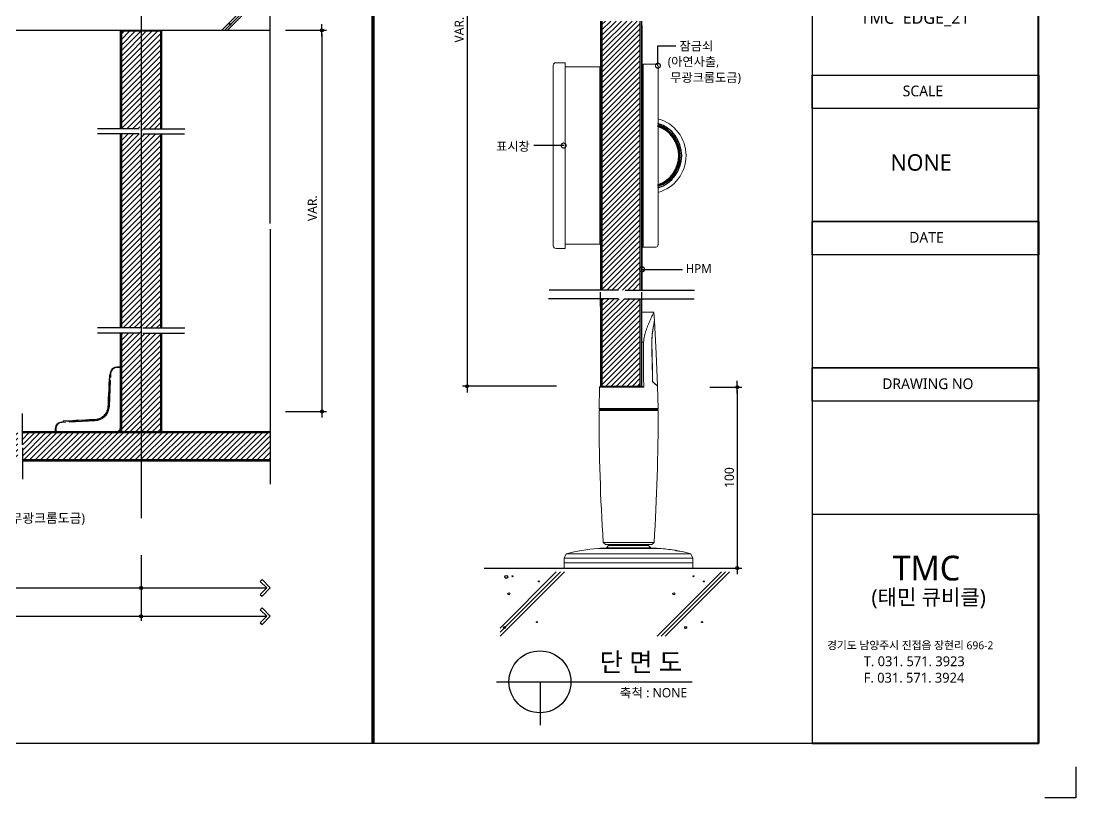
# Model space of a CAD drawing. Extents: x -256 to 8104, y -176 to 5714.
# Drawn here: x 4694 to 8104, y -176 to 2333 of the extents above; entities that cross this region are included whole.
import ezdxf
from ezdxf.enums import TextEntityAlignment as Align

# ---------------------------------------------------------------- set-up
doc = ezdxf.new("R2010")
doc.units = 0
doc.header["$LTSCALE"] = 30
doc.linetypes.add('CEN', pattern=[62, 60, -1, 0, -1])
doc.layers.get('0').update_dxf_attribs({"linetype": 'CONTINUOUS'})
doc.layers.get('DEFPOINTS').update_dxf_attribs({"linetype": 'CONTINUOUS'})
for name, color, linetype in [('C', 2, 'CONTINUOUS'), ('curior-0Line', 252, 'CONTINUOUS'), ('DIM', 7, 'CONTINUOUS'), ('FIN', 5, 'CONTINUOUS'), ('HAT', 8, 'CONTINUOUS'), ('TIT', 3, 'CONTINUOUS'), ('경첩', 4, 'CONTINUOUS'), ('문자', 3, 'CONTINUOUS'), ('잠금쇠(회전형)', 4, 'CONTINUOUS'), ('중심선', 1, 'CEN'), ('치수', 1, 'CONTINUOUS'), ('판넬', 2, 'CONTINUOUS'), ('해치', 8, 'CONTINUOUS')]:
    doc.layers.add(name, color=color, linetype=linetype)
doc.styles.add('돋움', font='malgun.ttf')
doc.dimstyles.new('10', dxfattribs={"dimscale": 10, "dimtxt": 3, "dimasz": 1, "dimexe": 1.5, "dimexo": 2, "dimgap": 1, "dimtad": 1, "dimdec": 0, "dimlunit": 6, "dimtxsty": '돋움', "dimblk": 'DIMDOT', "dimcen": -1, "dimdle": 1.5, "dimclrt": 3, "dimazin": 3, "dimtfac": 1, "dimtdec": 0, "dimtix": 1, "dimtmove": 2, "dimatfit": 3, "dimldrblk": 'DIMDOT', "dimarcsym": 0})
pattern_1 = [(45, (-2791.258, -1599.455), (-8.55643, 8.55643), [])]
pattern_2 = [(45, (-3598.797, -1711.034), (-8.980256, 8.980256), [])]

# ---------------------------------------------------------------- blocks, each defined once
blk = doc.blocks.new('DIMDOT')
at = {"linetype": 'Continuous'}
blk.add_line((-2, 0), (2, 0), dxfattribs=at)
for radius in [0.5, 0.25]:
    blk.add_circle((0, 0), radius, dxfattribs=at)
blk = doc.blocks.new('*D574')
at = {"layer": 'DEFPOINTS', "color": 0}
for p in [(11171, 1893.6), (10862.2, -409.7), (11171, -409.7)]:
    blk.add_point(p, dxfattribs=at)
at = {"layer": 'DIM', "color": 0, "lineweight": -2, "ltscale": 10}
for p, q in [((11151, 1893.6), (10847.2, 1893.6)), ((10862.2, 1883.6), (10862.2, -399.7)), ((11151, -409.7), (10847.2, -409.7))]:
    blk.add_line(p, q, dxfattribs=at)
at = {"layer": 'DIM', "color": 0, "lineweight": -2, "xscale": 10, "yscale": 10, "zscale": 10}
for p, rotation in [((10862.2, 1893.6), 90), ((10862.2, -409.7), 270)]:
    blk.add_blockref('DIMDOT', p, dxfattribs=dict(at, rotation=rotation))
at = {"layer": 'DIM', "color": 3, "insert": (10837, 742), "char_height": 30, "attachment_point": 5, "rotation": 90, "style": '돋움'}
blk.add_mtext('VAR.', dxfattribs=at)
blk = doc.blocks.new('A$C13EB2441')
for p, q in [((0.84, 7.37), (0.84, 14.11)), ((0.84, 6.74), (0.84, 0))]:
    blk.add_line(p, q)
blk = doc.blocks.new('_DOTSMALL')
at = {"color": 0, "linetype": 'ByBlock', "const_width": 0.5}
blk.add_lwpolyline([(-0.0625, 0, 1), (0.0625, 0, 1)], format="xyb", close=True, dxfattribs=at)
blk = doc.blocks.new('A$C63EC304E')
at = {"layer": '치수', "color": 1, "xscale": 2.5, "yscale": 2.5, "zscale": 2.5, "rotation": 234.3098741996962}
blk.add_blockref('_DOTSMALL', (0.31, 0.31), dxfattribs=at)
blk = doc.blocks.new('A$C2BC9653E')
at = {"layer": '치수', "xscale": 0.3333333333333333, "yscale": 0.3333333333333333, "zscale": 0.3333333333333333}
blk.add_blockref('A$C63EC304E', (0, 0), dxfattribs=at)
blk = doc.blocks.new('A$C7FC71301')
at = {"layer": '치수', "rotation": 180}
blk.add_blockref('A$C2BC9653E', (0.208, 0.208), dxfattribs=at)
blk = doc.blocks.new('A$C4A20372B')
at = {"layer": '치수'}
blk.add_blockref('A$C7FC71301', (0, 0), dxfattribs=at)
blk = doc.blocks.new('A$C566469F5')
at = {"layer": '치수'}
blk.add_blockref('A$C4A20372B', (0, 0), dxfattribs=at)
blk = doc.blocks.new('A$C7E317CD4')
at = {"layer": '해치', "xscale": 2, "yscale": 2, "zscale": 2}
blk.add_blockref('A$C566469F5', (0, 0), dxfattribs=at)
blk = doc.blocks.new('A$C601D7F27')
at = {"layer": '치수'}
blk.add_blockref('A$C7E317CD4', (0, 0), dxfattribs=at)
blk = doc.blocks.new('A$C38802C08')
at = {"layer": '치수'}
blk.add_blockref('A$C601D7F27', (0, 0), dxfattribs=at)
blk = doc.blocks.new('*D575')
at = {"layer": 'DEFPOINTS', "color": 0}
for p in [(11626.7, -412.6), (11635.8, -996.9), (11735.6, -996.9)]:
    blk.add_point(p, dxfattribs=at)
at = {"layer": 'DIM', "color": 0, "lineweight": -2, "ltscale": 10}
for p, q in [((11646.7, -412.6), (11750.6, -412.6)), ((11735.6, -422.6), (11735.6, -986.9)), ((11655.8, -996.9), (11750.6, -996.9))]:
    blk.add_line(p, q, dxfattribs=at)
at = {"layer": 'DIM', "color": 0, "lineweight": -2, "xscale": 10, "yscale": 10, "zscale": 10}
for p, rotation in [((11735.6, -412.6), 90), ((11735.6, -996.9), 270)]:
    blk.add_blockref('DIMDOT', p, dxfattribs=dict(at, rotation=rotation))
at = {"layer": 'DIM', "color": 3, "insert": (11710, -704.8), "char_height": 30, "attachment_point": 5, "rotation": 90, "style": '돋움'}
blk.add_mtext('100', dxfattribs=at)
blk = doc.blocks.new('*D580')
at = {"layer": 'DEFPOINTS', "color": 0}
for p in [(5054.6, -935.5), (9808.5, -935.5), (9808.5, -1152.7)]:
    blk.add_point(p, dxfattribs=at)
at = {"layer": 'DIM', "color": 0, "lineweight": -2, "ltscale": 10}
for p, q in [((5054.6, -955.5), (5054.6, -1167.7)), ((9808.5, -955.5), (9808.5, -1167.7)), ((5064.6, -1152.7), (9798.5, -1152.7))]:
    blk.add_line(p, q, dxfattribs=at)
at = {"layer": 'DIM', "color": 0, "lineweight": -2, "xscale": 10, "yscale": 10, "zscale": 10, "rotation": 180}
blk.add_blockref('DIMDOT', (5054.6, -1152.7), dxfattribs=at)
at = {"layer": 'DIM', "color": 0, "lineweight": -2, "xscale": 10, "yscale": 10, "zscale": 10}
blk.add_blockref('DIMDOT', (9808.5, -1152.7), dxfattribs=at)
at = {"layer": 'DIM', "color": 3, "insert": (7431.6, -1123), "char_height": 30, "attachment_point": 5, "style": '돋움'}
blk.add_mtext('설계치수', dxfattribs=at)
blk = doc.blocks.new('*D581')
at = {"layer": 'DEFPOINTS', "color": 0}
for p in [(8657.7, -935.5), (9808.5, -935.5), (9808.5, -1061.2)]:
    blk.add_point(p, dxfattribs=at)
at = {"layer": 'DIM', "color": 0, "lineweight": -2, "ltscale": 10}
for p, q in [((8657.7, -955.5), (8657.7, -1076.2)), ((9808.5, -955.5), (9808.5, -1076.2)), ((8667.7, -1061.2), (9798.5, -1061.2))]:
    blk.add_line(p, q, dxfattribs=at)
at = {"layer": 'DIM', "color": 0, "lineweight": -2, "xscale": 10, "yscale": 10, "zscale": 10, "rotation": 180}
blk.add_blockref('DIMDOT', (8657.7, -1061.2), dxfattribs=at)
at = {"layer": 'DIM', "color": 0, "lineweight": -2, "xscale": 10, "yscale": 10, "zscale": 10}
blk.add_blockref('DIMDOT', (9808.5, -1061.2), dxfattribs=at)
at = {"layer": 'DIM', "color": 3, "insert": (9233.1, -1031.6), "char_height": 30, "attachment_point": 5, "style": '돋움'}
blk.add_mtext('설계치수', dxfattribs=at)
blk = doc.blocks.new('*D583')
at = {"layer": 'DEFPOINTS', "color": 0}
for p in [(10255.3, 740.1), (10255.3, -491.2), (10393.2, -491.2)]:
    blk.add_point(p, dxfattribs=at)
at = {"layer": 'DIM', "color": 0, "lineweight": -2, "ltscale": 10}
for p, q in [((10275.3, 740.1), (10408.2, 740.1)), ((10393.2, 730.1), (10393.2, -481.2)), ((10275.3, -491.2), (10408.2, -491.2))]:
    blk.add_line(p, q, dxfattribs=at)
at = {"layer": 'DIM', "color": 0, "lineweight": -2, "xscale": 10, "yscale": 10, "zscale": 10}
for p, rotation in [((10393.2, 740.1), 90), ((10393.2, -491.2), 270)]:
    blk.add_blockref('DIMDOT', p, dxfattribs=dict(at, rotation=rotation))
at = {"layer": 'DIM', "color": 3, "insert": (10362.4, 165.4), "char_height": 30, "attachment_point": 5, "rotation": 90, "style": '돋움'}
blk.add_mtext('VAR.', dxfattribs=at)
blk = doc.blocks.new('A$C06B31977')
for p, q in [((1.26, 11.06), (1.26, 21.17)), ((1.26, 10.11), (1.26, 0))]:
    blk.add_line(p, q)
blk = doc.blocks.new('EDGE_21', base_point=(4726.3, -1563.7))
at = {"layer": 'HAT'}
h = blk.add_hatch(dxfattribs=at)
h.set_pattern_fill('ANSI31', color=256, scale=3.811219, style=0)
h.set_pattern_definition(pattern_1)
h.paths.add_polyline_path([(11360.4, 334.8), (11298.4, 334.8), (11298.4, -99.2), (11360.4, -99.2), (11360.4, 5.1, -0.567825), (11360.4, 8.5)])
h.paths.add_polyline_path([(11422.3, 334.8), (11360.4, 334.8), (11360.4, 8.5, -0.582142), (11363.4, 6.8), (11422.3, 6.8)])
edge = h.paths.add_edge_path()
edge.add_line((11422.3, 6.8), (11363.4, 6.8))
edge.add_arc((11361.4, 6.8), 1.99, -54.3099, 0, ccw=False)
edge.add_arc((11361.4, 6.8), 1.99, 239.178, 305.6901, ccw=False)
edge.add_line((11360.4, 5.1), (11360.4, -99.2))
edge.add_line((11360.4, -99.2), (11414.4, -99.2))
edge.add_spline(control_points=[(11414.4, -99.2), (11417.5, -90.9), (11420.3, -83.4), (11422.3, -79.8)], knot_values=[0.152076, 0.152076, 0.152076, 0.152076, 0.673721, 0.673721, 0.673721, 0.673721], degree=3, periodic=0)
edge.add_line((11422.3, -79.8), (11422.3, 6.8))
h.paths.add_polyline_path([(11360.4, 769.8), (11298.4, 769.8), (11298.4, 334.8), (11360.4, 334.8)])
edge = h.paths.add_edge_path()
edge.add_line((11422.3, 769.8), (11412.5, 769.8))
edge.add_spline(control_points=[(11409.8, 762.3), (11410.7, 764.8), (11411.6, 767.3), (11412.5, 769.8)], knot_values=[0, 0, 0, 0, 0.152076, 0.152076, 0.152076, 0.152076], degree=3, periodic=0)
edge.add_line((11412.5, 769.8), (11360.4, 769.8))
edge.add_line((11360.4, 769.8), (11360.4, 334.8))
edge.add_line((11360.4, 334.8), (11422.3, 334.8))
edge.add_line((11422.3, 334.8), (11422.3, 769.8))
at = {"layer": 'HAT', "transparency": 33554687}
h = blk.add_hatch(dxfattribs=at)
h.set_pattern_fill('ANSI31', color=256, scale=3.811219, style=0)
h.set_pattern_definition(pattern_1)
h.paths.add_polyline_path([(11350.3, -126.9), (11298.4, -126.9), (11298.4, -409.7), (11360.4, -409.7), (11360.4, -126.9)])
h.paths.add_polyline_path([(11422.3, -126.9), (11371.5, -126.9), (11360.4, -126.9), (11360.4, -409.7), (11422.3, -409.7)])
at = {"layer": '해치'}
h = blk.add_hatch(dxfattribs=at)
h.set_pattern_fill('ANSI31', color=256, scale=4, style=0)
h.set_pattern_definition([(45, (-266501.877, -57707.645), (-8.9802561, 8.9802561), [])])
edge = h.paths.add_edge_path()
edge.add_line((9808.5, 736.8), (9746.1, 736.8))
edge.add_line((9746.1, 736.8), (9745.2, 735.9))
edge.add_line((9745.2, 735.9), (9745.2, 635.5))
edge.add_line((9745.2, 635.5), (9788.1, 635.5))
edge.add_line((9788.1, 635.5), (9788.1, 594))
edge.add_line((9788.1, 594), (9745.2, 594))
edge.add_line((9745.2, 594), (9745.2, 422.3))
edge.add_line((9745.2, 422.3), (9801.8, 422.3))
edge.add_spline(control_points=[(9801.8, 422.3), (9804.5, 429.9), (9810.6, 445.3), (9806.7, 414.3), (9808.2, 411.9), (9808.5, 411.8)], knot_values=[0.456227, 0.456227, 0.456227, 0.456227, 2.847595, 6.178025, 6.737145, 6.737145, 6.737145, 6.737145], degree=3, periodic=0)
edge.add_spline(control_points=[(9808.2, 412), (9808.3, 415.1), (9808.3, 417.8), (9807.8, 418.1), (9807.7, 418.2)], knot_values=[0.891967, 0.891967, 0.891967, 0.891967, 1.280656, 1.337888, 1.337888, 1.337888, 1.337888], degree=3, periodic=0)
edge.add_line((9808.5, 411.8), (9808.5, 736.8))
edge = h.paths.add_edge_path()
edge.add_line((9871.9, 736.8), (9808.5, 736.8))
edge.add_line((9808.5, 736.8), (9808.5, 411.8))
edge.add_spline(control_points=[(9808.5, 411.8), (9809.7, 411.6), (9811.9, 415.9), (9814.6, 422.3)], knot_values=[6.737145, 6.737145, 6.737145, 6.737145, 8.913909, 8.913909, 8.913909, 8.913909], degree=3, periodic=0)
edge.add_spline(control_points=[(9814.6, 422.3), (9816.6, 427.1), (9818.9, 433), (9821.3, 439)], knot_values=[8.913909, 8.913909, 8.913909, 8.913909, 10.573873, 10.573873, 10.573873, 10.573873], degree=3, periodic=0)
edge.add_line((9814.6, 422.3), (9871.9, 422.3))
edge.add_line((9871.9, 422.3), (9871.9, 594))
edge.add_line((9871.9, 594), (9829, 594))
edge.add_line((9829, 594), (9829, 635.5))
edge.add_line((9829, 635.5), (9871.9, 635.5))
edge.add_line((9871.9, 635.5), (9871.9, 736.8))
h.paths.add_polyline_path([(9871.9, 635.5), (9829, 635.5), (9829, 594), (9871.9, 594)], flags=16)
h.paths.add_polyline_path([(9788.1, 635.5), (9745.2, 635.5), (9745.2, 594), (9788.1, 594)], flags=16)
h = blk.add_hatch(dxfattribs=at)
h.set_pattern_fill('ANSI31', color=256, scale=4, style=0)
h.set_pattern_definition([(45, (9808.527, 91.804), (-8.98026, 8.98026), [])])
h.paths.add_polyline_path([(9871.9, 405.1), (9745.2, 405.1), (9745.2, -221.5), (9871.9, -221.5)])
at = {"layer": '해치', "transparency": 33554687}
h = blk.add_hatch(dxfattribs=at)
h.set_pattern_fill('ANSI31', color=256, scale=4)
h.set_pattern_definition(pattern_2)
edge = h.paths.add_edge_path()
edge.add_spline(control_points=[(9808.5, -249.1), (9808.2, -249), (9807.2, -247.3), (9808, -237.4), (9808.2, -231.8)], knot_values=[1.337888, 1.337888, 1.337888, 1.337888, 1.524261, 2.245715, 2.245715, 2.245715, 2.245715], degree=3, periodic=0)
edge.add_spline(control_points=[(9808.5, -232), (9808.2, -231.9), (9806.7, -229.5), (9810.6, -198.6), (9804.5, -213.9), (9801.8, -221.5)], knot_values=[0.152076, 0.152076, 0.152076, 0.152076, 0.338449, 1.448592, 2.245715, 2.245715, 2.245715, 2.245715], degree=3, periodic=0)
edge.add_spline(control_points=[(9808.2, -231.8), (9808.3, -228.7), (9808.3, -226), (9807.8, -225.7), (9807.7, -225.6)], knot_values=[0.891967, 0.891967, 0.891967, 0.891967, 1.280656, 1.337888, 1.337888, 1.337888, 1.337888], degree=3, periodic=0)
edge.add_spline(control_points=[(9807.7, -225.6), (9806.7, -225.5), (9804.3, -231.6), (9801.8, -238.7)], knot_values=[0.152076, 0.152076, 0.152076, 0.152076, 0.891967, 0.891967, 0.891967, 0.891967], degree=3, periodic=0)
edge.add_spline(control_points=[(9800.2, -243.1), (9800.7, -241.6), (9801.2, -240.1), (9801.8, -238.7)], knot_values=[0, 0, 0, 0, 0.152076, 0.152076, 0.152076, 0.152076], degree=3, periodic=0)
edge.add_line((9801.8, -238.7), (9745.2, -238.7))
edge.add_line((9745.2, -238.7), (9745.2, -411.1))
edge.add_line((9745.2, -411.1), (9789.9, -411.1))
edge.add_line((9789.9, -411.1), (9789.9, -452.6))
edge.add_line((9789.9, -452.6), (9745.2, -452.6))
edge.add_line((9745.2, -452.6), (9745.2, -556.9))
edge.add_line((9745.2, -556.9), (9808.5, -556.9))
edge.add_line((9808.5, -556.9), (9808.5, -249.2))
h.paths.add_polyline_path([(9871.9, -411.1), (9827.1, -411.1), (9827.1, -452.6), (9871.9, -452.6)])
h.paths.add_polyline_path([(9789.9, -411.1), (9745.2, -411.1), (9745.2, -452.6), (9789.9, -452.6)], flags=16)
h = blk.add_hatch(dxfattribs=at)
h.set_pattern_fill('ANSI31', color=256, scale=4)
h.set_pattern_definition(pattern_2)
h.paths.add_polyline_path([(9871.9, -299.6), (9808.5, -299.6), (9808.5, -556.9), (9871.9, -556.9), (9871.9, -452.6), (9827.1, -452.6), (9827.1, -411.1), (9871.9, -411.1)])
edge = h.paths.add_edge_path()
edge.add_line((9871.9, -238.7), (9814.6, -238.7))
edge.add_spline(control_points=[(9814.6, -238.7), (9811.9, -245), (9809.7, -249.3), (9808.5, -249.1)], knot_values=[2.245715, 2.245715, 2.245715, 2.245715, 2.971303, 2.971303, 2.971303, 2.971303], degree=3, periodic=0)
edge.add_line((9808.5, -249.1), (9808.5, -299.6))
edge.add_line((9808.5, -299.6), (9871.9, -299.6))
edge.add_line((9871.9, -299.6), (9871.9, -238.7))
h = blk.add_hatch(dxfattribs=at)
h.set_pattern_fill('ANSI31', color=256, scale=4, style=0)
h.set_pattern_definition(pattern_2)
h.paths.add_polyline_path([(9424.6, -608.5), (9424.6, -599), (9424.6, -560.2), (9808.5, -560.2), (9808.5, -646.9), (9424.6, -646.9)])
edge = h.paths.add_edge_path()
edge.add_line((9410, -608.5), (9410, -599))
edge.add_line((9410, -599), (9410, -560.2))
edge.add_line((9410, -560.2), (8777.5, -560.2))
edge.add_line((8777.5, -560.2), (8777.5, -601.5))
edge.add_arc((8777.5, -603.6), 2.08, -35.6901, 90, ccw=False)
edge.add_arc((8777.5, -603.6), 2.08, 270, 324.3099, ccw=False)
edge.add_line((8777.5, -605.6), (8777.5, -646.9))
edge.add_line((8777.5, -646.9), (9410, -646.9))
edge.add_line((9410, -646.9), (9410, -608.5))
h.paths.add_polyline_path([(8652.7, -560.2), (8652.7, -646.9), (8777.5, -646.9), (8777.5, -605.6, -0.610943), (8775.8, -602.3, -0.241509), (8777.5, -601.5), (8777.5, -560.2)])
h.paths.add_polyline_path([(10226.2, -560.2), (9808.5, -560.2), (9808.5, -646.9), (10226.2, -646.9)])
for p, q in [((10226.2, 116.5), (10226.2, 893.3)), ((5054.6, 740.1), (10226.2, 740.1)), ((9801.9, 422.3), (9667.1, 422.3)), ((9814.6, 422.3), (9949.4, 422.3)), ((10226.2, 97.5), (10226.2, -725.8)), ((9801.9, -221.5), (9667.1, -221.5)), ((9814.6, -221.5), (9949.4, -221.5)), ((10917.4, -996.9), (11750.5, -996.9))]:
    blk.add_line(p, q)
at = {"color": 2}
for p, q in [((12830.4, -1639.4), (12830.4, -1739.4)), ((12830.4, -1639.4), (12830.4, -1739.4)), ((12830.4, -1639.4), (12830.4, -1739.4)), ((12830.4, -1739.4), (12730.4, -1739.4)), ((12830.4, -1739.4), (12730.4, -1739.4)), ((12830.4, -1739.4), (12730.4, -1739.4))]:
    blk.add_line(p, q, dxfattribs=at)
for points in [[(4725.6, 3974.7), (11977.9, 3974.7), (11977.9, -1563.6), (4725.6, -1563.6)], [(4725.6, 3974.7), (11977.9, 3974.7), (11977.9, -1563.6), (4725.6, -1563.6)], [(4725.6, 3974.7), (12707.5, 3974.7), (12707.5, -1563.6), (4725.6, -1563.6)]]:
    blk.add_lwpolyline(points, close=True, dxfattribs=at)
at = {"color": 8, "const_width": 10}
blk.add_lwpolyline([(10558.3, -1563.6), (10558.3, 3974.7)], dxfattribs=at)
at = {"layer": 'C'}
for p, q in [((11298.4, 769.8), (11298.4, -99.2)), ((11422.3, -99.2), (11422.3, 769.8)), ((11298.4, -126.9), (11298.4, -409.7)), ((11422.3, -409.7), (11422.3, -126.9)), ((10226.2, -560.2), (9424.6, -560.2)), ((9424.6, -646.9), (10226.2, -646.9))]:
    blk.add_line(p, q, dxfattribs=at)
at = {"layer": 'curior-0Line'}
blk.add_line((11977.9, 3974.7), (11977.9, -1562.8), dxfattribs=at)
for points in [[(12710.4, 3974.7), (11977.9, 3974.7), (11977.9, -1563.6), (12710.4, -1563.6)], [(11978.3, 595.6), (12710.4, 595.6), (12710.4, 487.9), (11978.3, 487.9)], [(11978.3, -350.2), (12710.4, -350.2), (12710.4, 122.7), (11978.3, 122.7)], [(11978.3, 122.7), (12710.4, 122.7), (12710.4, 15), (11978.3, 15)], [(11978.3, -823.1), (12710.4, -823.1), (12710.4, -350.2), (11978.3, -350.2)], [(11978.3, -350.2), (12710.4, -350.2), (12710.4, -457.9), (11978.3, -457.9)], [(12710.4, -1562.8), (11978.6, -1562.8), (11978.6, -823.1), (12710.4, -823.1)]]:
    blk.add_lwpolyline(points, close=True, dxfattribs=at)
at = {"layer": 'DIM', "ltscale": 10}
for p, q in [((10193.7, -1040.2), (10199.5, -1034.5)), ((10214.8, -1061.2), (10193.7, -1040.2)), ((10226.2, -1061.2), (10199.5, -1034.5)), ((9808.5, -1061.2), (10214.8, -1061.2)), ((10214.8, -1061.2), (10193.7, -1082.3)), ((10193.7, -1082.3), (10199.5, -1088)), ((10226.2, -1061.2), (10199.5, -1088)), ((9808.5, -1152.7), (10214.8, -1152.7)), ((10193.7, -1131.6), (10199.5, -1125.9)), ((10214.8, -1152.7), (10193.7, -1131.6)), ((10214.8, -1152.7), (10193.7, -1173.8)), ((10226.2, -1152.7), (10199.5, -1125.9)), ((10226.2, -1152.7), (10199.5, -1179.5)), ((10193.7, -1173.8), (10199.5, -1179.5))]:
    blk.add_line(p, q, dxfattribs=at)
at = {"layer": 'FIN', "color": 4, "linetype": 'Continuous', "lineweight": 15}
for p, q in [((11466.3, -170.9), (11427.1, -170.9)), ((11427.1, -170.9), (11427.1, -267)), ((11467.8, -198.3), (11466.3, -171)), ((11293.7, -409.7), (11290.6, -412.6)), ((11293.7, -409.7), (11427.1, -409.7)), ((11479.8, -481.2), (11478.1, -409.6)), ((11292.3, -484.7), (11476.6, -484.7)), ((11302.2, -914), (11309.4, -921.2)), ((11459.5, -921.2), (11466.7, -914)), ((11182.9, -951.1), (11176.4, -965.2)), ((11459.5, -921.2), (11309.4, -921.2)), ((11319.7, -924.3), (11312.8, -932.2)), ((11456.1, -932.2), (11312.8, -932.2)), ((11319.7, -921.2), (11319.7, -924.3)), ((11319.7, -924.3), (11449.2, -924.3)), ((11449.2, -924.3), (11449.2, -921.2)), ((11456.1, -932.2), (11449.2, -924.3)), ((11592.5, -965.2), (11586, -951.1)), ((11176.4, -965.2), (11176.4, -979.9)), ((11176.4, -979.9), (11176.4, -996.9)), ((11592.5, -979.9), (11592.5, -965.2)), ((11592.5, -996.9), (11592.5, -979.9)), ((11176.4, -996.9), (11592.5, -996.9))]:
    blk.add_line(p, q, dxfattribs=at)
at = {"layer": 'FIN', "linetype": 'Continuous', "lineweight": 15}
for p, q in [((11432.7, -267), (11427.1, -267)), ((11459.1, -269.7), (11459.5, -269.7)), ((11459.9, -303.7), (11460.4, -303.7)), ((11461.3, -371.9), (11461.8, -371.9)), ((11461.5, -391.8), (11462.1, -391.8)), ((11461.7, -392), (11462.1, -392)), ((11464.5, -397.5), (11463.8, -397.5)), ((11477.4, -409), (11478.1, -409)), ((11433.2, -412.6), (11290.6, -412.6)), ((11480, -488.1), (11288.9, -488.1)), ((11289, -481.2), (11479.9, -481.2)), ((11302.2, -914), (11466.7, -914)), ((11182.9, -951.1), (11586, -951.1)), ((11484, -933.7), (11284.9, -933.7)), ((11287.4, -933.4), (11481.5, -933.4)), ((11592.5, -965.2), (11176.4, -965.2)), ((11592.5, -979.9), (11176.4, -979.9)), ((11176.4, -979.9), (11592.5, -979.9)), ((11193.4, -998.3), (11193.4, -996.9)), ((11193.5, -998.3), (11193.4, -998.3)), ((11193.5, -998.3), (11193.5, -996.9)), ((11207.9, -998.3), (11193.5, -998.3)), ((11207.9, -998.3), (11207.9, -996.9)), ((11208, -998.3), (11207.9, -998.3)), ((11208, -998.3), (11208, -996.9)), ((11408.3, -998.3), (11408.3, -996.9)), ((11415.1, -998.3), (11408.3, -998.3)), ((11415.1, -998.3), (11415.1, -996.9)), ((11424.6, -998.3), (11424.6, -996.9)), ((11424.8, -998.3), (11424.8, -996.9)), ((11425, -998.3), (11425, -996.9)), ((11425.7, -998.3), (11425.7, -996.9)), ((11428.6, -998.3), (11425.7, -998.3)), ((11428.6, -998.3), (11428.6, -996.9)), ((11429.7, -998.3), (11428.6, -998.3)), ((11429.7, -998.3), (11429.7, -996.9)), ((11430.6, -998.3), (11429.7, -998.3)), ((11430.6, -998.3), (11430.6, -996.9)), ((11431, -998.3), (11430.6, -998.3)), ((11431, -998.3), (11431, -996.9)), ((11431.3, -998.3), (11431, -998.3)), ((11431.4, -998.3), (11431.4, -996.9)), ((11433.4, -998.3), (11433.4, -996.9)), ((11436, -998.3), (11436, -996.9)), ((11436.1, -998.3), (11436.1, -996.9)), ((11437, -998.3), (11436.1, -998.3)), ((11437, -998.3), (11437, -996.9)), ((11437.4, -998.3), (11437, -998.3)), ((11437.4, -998.3), (11437.4, -996.9)), ((11438.4, -998.3), (11437.4, -998.3)), ((11438.4, -998.3), (11438.4, -996.9)), ((11558.2, -998.3), (11558.2, -996.9)), ((11560.5, -998.3), (11560.5, -996.9)), ((11565.7, -998.3), (11565.7, -996.9)), ((11570.9, -998.3), (11570.9, -996.9)), ((11573.2, -998.3), (11573.2, -996.9))]:
    blk.add_line(p, q, dxfattribs=at)
at = {"layer": 'FIN', "color": 4, "linetype": 'Continuous', "lineweight": 15, "flags": 128}
for points in [[(11478.2, -408.9), (11473.8, -304), (11467.9, -199)], [(11290.6, -412.6), (11290.5, -415), (11289, -481.2)]]:
    blk.add_lwpolyline(points, dxfattribs=at)
at = {"layer": 'FIN', "color": 4, "linetype": 'Continuous', "lineweight": 15}
for centre, radius, start, end in [((11292.3, -488.1), 3.41, 90, 179.3579), ((11292.4, -481.3), 3.41, 179.2415, 270), ((18046.2, -491.4), 6757.2, 179.97182, 183.58587), ((5009.5, -500.5), 6470.4, 356.33536, 0.10965), ((11476.5, -481.3), 3.41, 270, 0.7585), ((11476.6, -488.1), 3.41, 0.6421, 90), ((11319.7, -1444), 511.5, 93.8991, 105.5006), ((11287.6, -935.5), 2.05, 94.7479, 116.6788), ((11319.7, -1321.5), 389.3, 91.0115, 94.7479), ((11449.2, -1321.5), 389.3, 85.2521, 88.9885), ((11481.3, -935.5), 2.05, 63.3212, 85.2521), ((11449.2, -1444), 511.5, 80.5831, 86.1009), ((11449.2, -1444), 511.5, 74.4994, 78.127)]:
    blk.add_arc(centre, radius, start, end, dxfattribs=at)
at = {"layer": 'FIN', "linetype": 'Continuous', "lineweight": 15}
for points, knots in [([(11432.7, -267), (11433, -263.8), (11433.8, -257.3), (11435.7, -247.7), (11438.1, -238.3), (11441, -228.9), (11444.3, -219.8), (11447.8, -210.8), (11451.5, -202.1), (11455.1, -194.1), (11458.5, -186.8), (11461.4, -180.8), (11463.7, -176.1), (11465.2, -173.1), (11466.1, -171.3), (11466.2, -171.1), (11466.3, -171)], [0, 0, 0, 0, 0.0728557, 0.145726, 0.2204904, 0.2952636, 0.3731809, 0.4510923, 0.5310454, 0.610964, 0.6872809, 0.764789, 0.8294418, 0.895744, 0.9479363, 1, 1, 1, 1]), ([(11467.9, -198.3), (11467.9, -198.3), (11467.9, -198.1), (11467.7, -199.3), (11467.3, -201.8), (11466.6, -205.5), (11465.6, -210.8), (11464.4, -217.7), (11463.2, -224.8), (11461.7, -234.5), (11460.4, -245.7), (11459.4, -258.4), (11459.2, -265.8), (11459.1, -269.6)], [0, 0, 0, 0, 0.009684, 0.084411, 0.139342, 0.19575, 0.292674, 0.392034, 0.480465, 0.568929, 0.750269, 0.874667, 1, 1, 1, 1]), ([(11467.9, -199), (11467.9, -199.2), (11467.9, -199.4), (11467.5, -201.4), (11467, -204.3), (11466.2, -208.6), (11465.3, -214.2), (11464.2, -220.2), (11462.9, -228.4), (11461.4, -239.7), (11460, -254.3), (11459.7, -264.5), (11459.5, -269.7)], [0, 0, 0, 0, 0.065081, 0.114014, 0.164283, 0.248685, 0.335215, 0.413903, 0.492623, 0.653874, 0.825661, 1, 1, 1, 1]), ([(11433.2, -412.6), (11433.2, -411.6), (11433.1, -386.9), (11433, -338.3), (11432.8, -290.8), (11432.7, -267)], [0, 0, 0, 0, 0.020119, 0.51001, 1, 1, 1, 1]), ([(11459.1, -269.6), (11459.4, -283.4), (11460.1, -311.3), (11461, -352), (11461.5, -379), (11461.7, -391.7)], [0, 0, 0, 0, 0.338608, 0.686805, 1, 1, 1, 1]), ([(11459.5, -269.7), (11459.7, -275.3), (11459.9, -283.9), (11460.2, -295.2), (11460.3, -300.9), (11460.4, -303.7)], [0, 0, 0, 0, 0.499998, 0.749999, 1, 1, 1, 1]), ([(11460.4, -303.7), (11460.5, -309.4), (11460.8, -320.8), (11461.3, -343.5), (11461.6, -360.6), (11461.8, -371.9)], [0, 0, 0, 0, 0.250195, 0.500389, 1, 1, 1, 1]), ([(11464.3, -398.1), (11463.9, -397.7), (11463, -396.8), (11462.1, -394.7), (11461.7, -392.9), (11461.7, -392), (11461.7, -391.7)], [0, 0, 0, 0, 0.3337457, 0.6692692, 0.9101086, 1, 1, 1, 1]), ([(11462.1, -392), (11462.2, -392.6), (11462.3, -393.9), (11462.9, -395.5), (11463.7, -396.8), (11464.3, -397.3), (11464.5, -397.5)], [0, 0, 0, 0, 0.257997, 0.515126, 0.793816, 1, 1, 1, 1]), ([(11464.3, -398.1), (11466.1, -399.5), (11469.5, -402.4), (11473.8, -405.9), (11476.5, -408.2), (11477.8, -409.3), (11478.3, -409.7), (11478.2, -409.6), (11478.1, -409.6)], [0, 0, 0, 0, 0.2109513, 0.4254062, 0.683951, 0.8181289, 0.9522979, 1, 1, 1, 1]), ([(11464.5, -397.5), (11466.5, -399.2), (11470.6, -402.5), (11474.9, -406.2), (11477.7, -408.6), (11478, -408.8), (11478.1, -408.9)], [0, 0, 0, 0, 0.25138, 0.508909, 0.760628, 1, 1, 1, 1]), ([(11425, -998.3), (11424.9, -998.3), (11424.8, -998.3), (11424.8, -998.3), (11424.8, -998.3)], [0, 0, 0, 0, 0.557964, 1, 1, 1, 1]), ([(11425.7, -998.3), (11425.6, -998.3), (11425.3, -998.3), (11425.1, -998.3), (11425, -998.3)], [0, 0, 0, 0, 0.561741, 1, 1, 1, 1]), ([(11433.4, -998.3), (11433, -998.3), (11432.3, -998.3), (11431.7, -998.3), (11431.4, -998.3)], [0, 0, 0, 0, 0.560188, 1, 1, 1, 1]), ([(11436, -998.3), (11435.5, -998.3), (11434.7, -998.3), (11433.8, -998.3), (11433.4, -998.3)], [0, 0, 0, 0, 0.559958, 1, 1, 1, 1]), ([(11560.5, -998.3), (11559.8, -998.3), (11558.4, -998.3), (11558.3, -998.3), (11558.2, -998.3)], [0, 0, 0, 0, 0.558554, 1, 1, 1, 1]), ([(11562.5, -998.3), (11561.8, -998.3), (11560.5, -998.3), (11559.6, -998.3), (11559.3, -998.3)], [0, 0, 0, 0, 0.558511, 1, 1, 1, 1]), ([(11565.7, -998.3), (11564.7, -998.3), (11562.8, -998.3), (11561.2, -998.3), (11560.5, -998.3)], [0, 0, 0, 0, 0.559859, 1, 1, 1, 1]), ([(11570.9, -998.3), (11570, -998.3), (11568.4, -998.3), (11566.5, -998.3), (11565.7, -998.3)], [0, 0, 0, 0, 0.558977, 1, 1, 1, 1]), ([(11573.2, -998.3), (11573.1, -998.3), (11572.9, -998.3), (11571.5, -998.3), (11570.9, -998.3)], [0, 0, 0, 0, 0.559094, 1, 1, 1, 1])]:
    blk.add_open_spline(points, degree=3, knots=knots, dxfattribs=at)
at = {"layer": 'FIN', "color": 4, "linetype": 'Continuous', "lineweight": 15}
for points, knots in [([(11427.1, -267), (11427.1, -275.4), (11427.1, -291.6), (11427.1, -315.4), (11427.1, -339), (11427.1, -362.7), (11427.1, -386.4), (11427.1, -402), (11427.1, -409.7)], [0, 0, 0, 0, 0.175429, 0.342116, 0.500062, 0.672632, 0.839276, 1, 1, 1, 1]), ([(11532.9, -939.4), (11532.9, -939.4), (11532.9, -939.4), (11533.1, -939.4), (11533.4, -939.4), (11533.5, -939.5)], [0, 0, 0, 0, 0.110152, 0.664814, 1, 1, 1, 1]), ([(11533.5, -939.5), (11533.8, -939.5), (11534.2, -939.6), (11535.3, -939.8), (11536.5, -940), (11537.5, -940.1), (11538, -940.2), (11538.2, -940.3)], [0, 0, 0, 0, 0.2159727, 0.4318558, 0.6498983, 0.8698049, 1, 1, 1, 1]), ([(11542.2, -941.2), (11541.4, -941), (11540.1, -940.8), (11538.7, -940.5), (11538.1, -940.4)], [0, 0, 0, 0, 0.585266, 1, 1, 1, 1]), ([(11538.1, -940.4), (11538.1, -940.5), (11538.1, -940.6), (11538.1, -940.7), (11538.1, -940.8)], [0, 0, 0, 0, 0.495973, 1, 1, 1, 1]), ([(11538.1, -940.8), (11538.7, -940.9), (11540, -941.1), (11541.4, -941.4), (11542.2, -941.5)], [0, 0, 0, 0, 0.405872, 1, 1, 1, 1]), ([(11558.6, -944.6), (11555.7, -944), (11550.3, -942.8), (11544.8, -941.8), (11542.2, -941.3)], [0, 0, 0, 0, 0.528575, 1, 1, 1, 1]), ([(11542.2, -941.5), (11542.2, -941.5), (11542.2, -941.5), (11542.2, -941.4), (11542.2, -941.4)], [0, 0, 0, 0, 0.517301, 1, 1, 1, 1]), ([(11542.2, -941.4), (11544.8, -941.9), (11550.3, -942.9), (11555.7, -944.1), (11558.6, -944.7)], [0, 0, 0, 0, 0.470682, 1, 1, 1, 1]), ([(11558.6, -944.7), (11558.6, -944.7), (11558.6, -944.7), (11558.6, -944.6), (11558.6, -944.6)], [0, 0, 0, 0, 0.529757, 1, 1, 1, 1])]:
    blk.add_open_spline(points, degree=3, knots=knots, dxfattribs=at)
at = {"layer": 'FIN', "linetype": 'Continuous', "lineweight": 15}
for points in [[(11461.8, -371.9), (11462.1, -391.8)], [(11462.1, -391.8), (11462.1, -392)], [(11427.1, -409.7), (11433.2, -412.6)], [(11425.6, -998.3), (11425.3, -998.3)]]:
    blk.add_open_spline(points, degree=1, dxfattribs=at)
at = {"layer": 'FIN', "color": 4, "linetype": 'Continuous', "lineweight": 15}
for points in [[(11533.5, -939.5), (11533.1, -939.4)], [(11538.1, -940.4), (11542.5, -941.2)], [(11542.2, -941), (11542.5, -941.1)]]:
    blk.add_open_spline(points, degree=1, dxfattribs=at)
at = {"layer": 'HAT'}
for radius, start, end in [(109.2, 287.404, 72.596), (104.4, 288.2251, 71.7749), (101.6, 288.7568, 71.2432), (99.7, 289.1292, 70.8708)]:
    blk.add_arc((11446.8, 335.3), radius, start, end, dxfattribs=at)
at = {"layer": 'TIT', "color": 7}
for p, q in [((10957.7, -1364.5), (11590.4, -1364.5)), ((11098.1, -1364.5), (11098.1, -1504.5))]:
    blk.add_line(p, q, dxfattribs=at)
blk.add_circle((11097.7, -1364.5), 100, dxfattribs=at)
at = {"layer": '경첩', "color": 4, "linetype": 'Continuous', "lineweight": 15}
for p, q in [((9706.9, -372.4), (9708.4, -373.9)), ((9708.6, -367.8), (9707.5, -391.1)), ((9710.3, -381.4), (9711, -367.9)), ((9730.6, -349.2), (9730.6, -346.9)), ((9741.2, -346.9), (9730.6, -346.9)), ((9730.6, -349.2), (9741.2, -349.2)), ((9741.2, -349.2), (9741.2, -346.9)), ((9741.2, -369.3), (9741.2, -349.2)), ((9741.2, -372.6), (9741.2, -370.2)), ((9741.2, -372.6), (9741.2, -542.9)), ((9707.5, -391.1), (9703.6, -474.9)), ((9705.8, -378), (9704.6, -403.2)), ((9704.6, -403.2), (9706.9, -405.4)), ((9705.8, -378), (9708.1, -380.2)), ((9705.9, -475), (9709.9, -391.2)), ((9703.7, -422.1), (9702.5, -448.9)), ((9703.7, -422.1), (9706, -424.3)), ((9704.2, -412.6), (9703.9, -418.9)), ((9703.9, -418.9), (9706.1, -421.2)), ((9704.2, -412.6), (9706.4, -414.9)), ((9704.3, -409.5), (9706.6, -411.7)), ((9701.1, -477.2), (9703.2, -479.3)), ((9701.5, -468.7), (9701.3, -474.8)), ((9701.6, -467.8), (9701.5, -468.7)), ((9701.5, -468.7), (9703.8, -471)), ((9701.7, -464.6), (9701.6, -467.8)), ((9701.6, -467.8), (9703.8, -470)), ((9701.8, -463.7), (9701.7, -464.6)), ((9701.7, -464.6), (9704, -466.9)), ((9702.2, -455.1), (9701.8, -463.7)), ((9701.8, -463.7), (9704, -465.9)), ((9702.2, -455.1), (9704.4, -457.4)), ((9702.5, -449), (9702.3, -452.9)), ((9702.3, -452.9), (9704.5, -455.1)), ((9702.5, -448.9), (9704.7, -451.1)), ((9702.5, -449), (9704.7, -451.2)), ((9680, -510.6), (9681.7, -512.3)), ((9682, -509.3), (9683.7, -510.9)), ((9692.2, -499.6), (9693.8, -501.3)), ((9693.6, -497.7), (9695.2, -499.4)), ((9696.1, -493.6), (9697.8, -495.3)), ((9697.2, -491.4), (9698.9, -493.2)), ((9698.7, -487.7), (9700.5, -489.5)), ((9702, -484.7), (9700.1, -482.8)), ((9700.1, -482.8), (9702.1, -484.7)), ((9700.8, -479.3), (9702.8, -481.3)), ((9575.4, -523.2), (9552.1, -524.3)), ((9552.2, -526.7), (9565.7, -526)), ((9556.7, -522.5), (9557.5, -521.7)), ((9556.7, -522.5), (9558.2, -524)), ((9587.5, -520.3), (9557.5, -521.7)), ((9659.2, -519.3), (9575.4, -523.2)), ((9575.5, -525.6), (9659.3, -521.6)), ((9587.5, -520.3), (9589.7, -522.6)), ((9593.8, -520), (9596, -522.3)), ((9596.9, -519.9), (9599.2, -522.1)), ((9628.5, -518.4), (9603.3, -519.6)), ((9603.3, -519.6), (9605.5, -521.8)), ((9628.5, -518.4), (9630.7, -520.6)), ((9634.8, -518.1), (9637, -520.3)), ((9637.9, -518), (9640.1, -520.2)), ((9656.8, -517.1), (9644.2, -517.7)), ((9644.2, -517.7), (9646.4, -519.9)), ((9659.1, -517), (9656.8, -517.1)), ((9656.8, -517.1), (9659.1, -519.3)), ((9668.5, -515.5), (9670.3, -517.4)), ((9673.4, -513.9), (9675.2, -515.6)), ((9675.7, -512.9), (9677.5, -514.6)), ((9533.5, -546.2), (9531.2, -546.2)), ((9531.2, -546.2), (9531.2, -556.9)), ((9531.2, -556.9), (9533.5, -556.9)), ((9533.5, -556.9), (9533.5, -546.2)), ((9533.5, -556.9), (9553.6, -556.9)), ((9554.5, -556.9), (9556.9, -556.9)), ((9727.2, -556.9), (9556.9, -556.9))]:
    blk.add_line(p, q, dxfattribs=at)
at = {"layer": '경첩', "color": 4, "linetype": 'Continuous', "lineweight": 15, "flags": 128}
for points in [[(9706.1, -373.2), (9706, -374.2), (9705.9, -375.4), (9705.9, -376.6), (9705.8, -378)], [(9706.1, -373.2), (9706.2, -373), (9706.4, -372.9), (9706.5, -372.7), (9706.6, -372.6), (9706.7, -372.5), (9706.8, -372.5), (9706.8, -372.4), (9706.9, -372.4)], [(9711, -367.9), (9710.5, -367.9), (9710.1, -367.9), (9709.7, -367.8), (9709.3, -367.8), (9709, -367.8), (9708.8, -367.8), (9708.7, -367.8), (9708.6, -367.8)], [(9704.6, -403.2), (9704.6, -404.4), (9704.5, -405.6), (9704.5, -406.7), (9704.4, -407.6), (9704.4, -408.4), (9704.4, -409), (9704.3, -409.4), (9704.3, -409.5)], [(9707.5, -391.1), (9707.6, -391.1), (9707.7, -391.1), (9707.9, -391.1), (9708.2, -391.2), (9708.6, -391.2), (9709, -391.2), (9709.4, -391.2), (9709.9, -391.2)], [(9701.1, -477.2), (9700.9, -478.8), (9700.8, -479.3)], [(9702.3, -452.9), (9702.3, -453.6), (9702.2, -454.3), (9702.2, -455.1)], [(9702.5, -448.9), (9702.5, -448.9), (9702.5, -449)], [(9703.6, -474.9), (9703.6, -474.9), (9703.8, -474.9), (9704, -474.9), (9704.3, -474.9), (9704.6, -474.9), (9705, -474.9), (9705.5, -475), (9705.9, -475)], [(9700.1, -482.8), (9700.1, -482.8), (9700.1, -482.8)], [(9552.2, -526.7), (9552.2, -526.2), (9552.2, -525.8), (9552.1, -525.4), (9552.1, -525), (9552.1, -524.7), (9552.1, -524.5), (9552.1, -524.4), (9552.1, -524.3)], [(9575.4, -523.2), (9575.4, -523.3), (9575.4, -523.4), (9575.4, -523.6), (9575.5, -523.9), (9575.5, -524.3), (9575.5, -524.7), (9575.5, -525.1), (9575.5, -525.6)], [(9593.8, -520), (9593.7, -520), (9593.3, -520.1), (9592.7, -520.1), (9592, -520.1), (9591, -520.2), (9589.9, -520.2), (9588.7, -520.3), (9587.5, -520.3)], [(9603.3, -519.6), (9602.2, -519.6), (9601.1, -519.7), (9600.1, -519.7), (9599.2, -519.8), (9598.4, -519.8), (9597.8, -519.8), (9597.3, -519.9), (9597, -519.9), (9596.9, -519.9)], [(9634.8, -518.1), (9634.6, -518.1), (9634.3, -518.1), (9633.7, -518.2), (9632.9, -518.2), (9632, -518.2), (9630.9, -518.3), (9629.7, -518.3), (9628.5, -518.4)], [(9644.2, -517.7), (9643, -517.7), (9641.8, -517.8), (9640.7, -517.8), (9639.8, -517.9), (9639, -517.9), (9638.4, -517.9), (9638, -518), (9637.9, -518)], [(9659.2, -519.3), (9659.2, -519.3), (9659.2, -519.5), (9659.2, -519.7), (9659.2, -520), (9659.2, -520.3), (9659.2, -520.7), (9659.3, -521.2), (9659.3, -521.6)]]:
    blk.add_lwpolyline(points, dxfattribs=at)
at = {"layer": '경첩', "color": 4, "linetype": 'Continuous', "lineweight": 15}
for centre, radius, start, end in [((9730.6, -368.8), 21.9, 90, 177.3017), ((9730.6, -368.8), 19.6, 90, 177.3017), ((9657, -472.7), 46.7, 272.6983, 357.3017), ((9657, -472.7), 49, 272.6983, 357.3017), ((9657, -472.7), 44.3, 354.0912, 357.3017), ((9657, -472.7), 44.3, 294.9948, 301.2998), ((9657, -472.7), 44.3, 301.2991, 304.3858), ((9657, -472.7), 44.3, 304.3849, 322.5608), ((9657, -472.7), 44.3, 322.5612, 325.6145), ((9657, -472.7), 44.3, 325.6151, 331.8264), ((9657, -472.7), 44.3, 335.0052, 340.234), ((9657, -472.7), 44.3, 340.234, 346.7569), ((9657, -472.7), 44.3, 346.8377, 351.3944), ((9553.1, -546.2), 21.9, 92.6983, 180), ((9553.1, -546.2), 19.6, 92.6983, 180), ((9657, -472.7), 44.3, 272.6983, 285), ((9657, -472.7), 44.3, 284.9998, 291.7506), ((9727.2, -542.9), 14, 270, 0)]:
    blk.add_arc(centre, radius, start, end, dxfattribs=at)
at = {"layer": '잠금쇠(회전형)', "linetype": 'Continuous', "lineweight": 15}
for p, q in [((11140.4, 626.8), (11140.4, 43.8)), ((11149.9, 635.4), (11179.3, 635.4)), ((11179.3, 635.4), (11179.3, 35.1)), ((11291.8, 621.8), (11179.3, 621.8)), ((11291.8, 621.8), (11291.8, 48.7)), ((11293.7, 51.4), (11293.7, 619.1)), ((11427.1, 625.9), (11427.1, 39.9)), ((11431.8, 630.6), (11472.8, 630.6)), ((11431.8, 39.9), (11431.8, 630.6)), ((11479.5, 624), (11479.5, 46.6)), ((11535.5, 224.3), (11535.5, 224.3)), ((11179.3, 35.1), (11149.9, 35.1)), ((11291.8, 48.7), (11179.3, 48.7)), ((11472.8, 39.9), (11431.8, 39.9))]:
    blk.add_line(p, q, dxfattribs=at)
for centre, radius, start, end in [((11149.9, 625.9), 9.53, 90, 174.5584), ((11290.8, 619.1), 2.86, 0, 69.2996), ((11431.8, 625.9), 4.76, 90, 180), ((11472.8, 624), 6.67, 0, 90), ((11446.8, 335.3), 123.5, 285.3368, 74.6632), ((11149.9, 44.7), 9.53, 185.4416, 270), ((11290.8, 51.4), 2.86, 290.7004, 0), ((11431.8, 44.7), 4.76, 180, 270), ((11472.8, 46.6), 6.67, 270, 0)]:
    blk.add_arc(centre, radius, start, end, dxfattribs=at)
at = {"layer": '중심선'}
blk.add_line((9808.5, 895.6), (9808.5, -836.3), dxfattribs=at)
at = {"layer": '치수'}
for p, q in [((11479.2, 625.8), (11479.2, 689.5)), ((11479.2, 689.5), (11536.7, 689.5)), ((11174.6, 367.8), (11078, 367.8)), ((11427.1, -32.1), (11558.9, -32.1))]:
    blk.add_line(p, q, dxfattribs=at)
at = {"layer": '판넬', "color": 1}
for p, q in [((11293.7, 769.8), (11293.7, -99.2)), ((11427.1, -99.2), (11427.1, 769.8)), ((11427.1, 755.6), (11427.1, -99.2)), ((9741.2, 740.1), (9741.2, 422.3)), ((9875.9, 422.3), (9875.9, 740.1)), ((9741.2, 405.1), (9741.2, 89.5)), ((9875.9, 89.5), (9875.9, 405.1)), ((9741.2, 89.5), (9741.2, -221.5)), ((9875.9, -221.5), (9875.9, 89.5)), ((11293.7, -152.6), (11293.7, -105.6)), ((11293.7, -126.9), (11293.7, -409.7)), ((11427.1, -152.6), (11427.1, -105.6)), ((11427.1, -409.7), (11427.1, -126.9)), ((9741.2, -238.7), (9741.2, -556.9)), ((9875.9, -556.9), (9875.9, -238.7)), ((10226.2, -556.9), (9424.6, -556.9)), ((9424.6, -650.2), (10226.2, -650.2))]:
    blk.add_line(p, q, dxfattribs=at)
at = {"layer": '판넬'}
for p, q in [((9745.2, 736.8), (9745.2, 422.3)), ((9871.9, 736.8), (9745.2, 736.8)), ((9871.9, 422.3), (9871.9, 736.8)), ((9745.2, 405.1), (9745.2, 89.5)), ((9871.9, 89.5), (9871.9, 405.1)), ((9745.2, 89.5), (9745.2, -221.5)), ((9871.9, -221.5), (9871.9, 89.5)), ((9745.2, -238.7), (9745.2, -556.9)), ((9871.9, -556.9), (9871.9, -238.7))]:
    blk.add_line(p, q, dxfattribs=at)
at = {"layer": '해치'}
for p, q in [((10070, 740.1), (10223.1, 893.3)), ((10087.6, 740.1), (10226.2, 878.8)), ((10969.6, -1191), (11150.8, -1009.7)), ((10969.6, -1217.5), (11177.3, -1009.7)), ((11476.6, -1217.5), (11684.3, -1009.7)), ((11503, -1217.5), (11710.8, -1009.7))]:
    blk.add_line(p, q, dxfattribs=at)
at = {"layer": '해치', "color": 2}
for p, q in [((10078.8, 740.1), (10226.2, 887.6)), ((10969.6, -1204.2), (11164.1, -1009.7)), ((11489.8, -1217.5), (11697.6, -1009.7))]:
    blk.add_line(p, q, dxfattribs=at)
at = {"layer": '해치'}
for centre, radius in [((10096.4, 759.3), 2.24), ((10989, -1025.5), 4.8), ((11008.9, -1023.3), 1.6), ((11594.5, -1023.3), 1.6), ((11094.6, -1040.3), 1.6), ((11628.1, -1040.3), 1.6), ((10997, -1080.3), 3.2), ((11530.5, -1080.3), 3.2), ((10983.3, -1189), 3.2), ((11088.2, -1171.4), 1.6), ((11568.9, -1189), 3.2), ((11621.7, -1171.4), 1.6)]:
    blk.add_circle(centre, radius, dxfattribs=at)
at = {"rotation": 270}
for p, xscale, yscale, zscale in [((9667.1, 421.9), 20, 20, 20), ((11127.4, -71.3), 33.34816454184198, 33.34816454184198, 33.34816454184198), ((11125.5, -99), 33.34816454184198, 33.34816454184198, 33.34816454184198), ((9667.1, -221.9), 20, 20, 20)]:
    blk.add_blockref('A$C13EB2441', p, dxfattribs=dict(at, xscale=xscale, yscale=yscale, zscale=zscale))
at = {"xscale": 10, "yscale": 10, "zscale": 10}
blk.add_blockref('A$C06B31977', (9412.1, -709.6), dxfattribs=at)
at = {"layer": '해치', "xscale": -19.0560940239097, "yscale": 19.0560940239097, "zscale": 19.0560940239097}
for p in [(11483.2, 621.8), (11178.6, 363.8)]:
    blk.add_blockref('A$C38802C08', p, dxfattribs=at)
at = {"layer": '해치', "xscale": -19.0560940239097, "yscale": 19.0560940239097, "zscale": 19.0560940239097, "rotation": 180}
blk.add_blockref('A$C38802C08', (11424, -28.1), dxfattribs=at)
at = {"layer": 'curior-0Line', "color": 3, "width": 510.128, "attachment_point": 1}
for s, insert, char_height in [('{\\f맑은 고딕;TMC  EDGE_21}', (12134, 801.1), 40), ('{\\f맑은 고딕|c129|p50;\\C3;NONE\\C0;}', (12230.9, 339.7), 53.161)]:
    blk.add_mtext(s, dxfattribs=dict(at, insert=insert, char_height=char_height))
at = {"layer": 'curior-0Line', "color": 8, "char_height": 34.554, "attachment_point": 1}
for s, insert, width in [('{\\fMalgun Gothic|b0|i0|c129|p50;\\C0;SCALE}', (12270.6, 561.4), 191.895), ('{\\fMalgun Gothic|b0|i0|c129|p50;\\C0;DATE}', (12291.6, 88.5), 397.448), ('{\\fMalgun Gothic|b0|i0|c129|p50;\\C0;DRAWING NO}', (12204.4, -384.4), 453.028)]:
    blk.add_mtext(s, dxfattribs=dict(at, insert=insert, width=width))
at = {"layer": 'TIT', "style": '돋움'}
for s, height, p in [('(태민 큐비클)', 50, (12539.3, -1116.1)), ('단 면 도', 60, (11557.5, -1331))]:
    blk.add_text(s, height=height, dxfattribs=at).set_placement(p, align=Align.RIGHT)
blk.add_text('축척 : NONE', height=30, dxfattribs=at).set_placement((11355.9, -1414.8))
at = {"layer": '문자', "style": '돋움'}
for s, height, p in [('잠금쇠', 28.9, (11603.4, 689.7)), ('무광크롬도금)', 28.9, (11633.4, 586.3)), ('표시창', 28.9, (11010.6, 365.5)), ('(아연사출,무광크롬도금)', 30.337, (9419.7, -837))]:
    blk.add_text(s, height=height, dxfattribs=at).set_placement(p, align=Align.MIDDLE)
at = {"layer": '문자', "color": 3, "style": '돋움'}
blk.add_text('(아연사출,', height=28.9, dxfattribs=at).set_placement((11594.2, 637.8), align=Align.MIDDLE)
at = {"layer": '문자', "style": '돋움'}
blk.add_text('HPM', height=28.58, dxfattribs=at).set_placement((11569.1, -43.9))
at = {"layer": '문자', "color": 3, "style": '돋움'}
blk.add_text('TMC', height=80, dxfattribs=at).set_placement((12456.3, -1037.2), align=Align.RIGHT)
at = {"layer": '문자', "color": 3, "insert": (12026, -1233.9), "char_height": 25.517, "width": 722.929, "attachment_point": 1}
blk.add_mtext('{\\f맑은 고딕|c129|p50;\\C256;경기도 남양주시 진접읍 장현리 696-2}', dxfattribs=at)
at = {"layer": '문자', "insert": (12133.8, -1282.1), "char_height": 31.896, "width": 581.466, "attachment_point": 1}
blk.add_mtext('{\\f맑은 고딕|c129|p50;\\C0; \\C256;T. 031. 571. 3923\\f굴림|c129|p50;       \\P\\f맑은 고딕|c129|p50; F. 031. 571. 3924\\C0;}', dxfattribs=at)
at = {"layer": 'DIM', "ltscale": 10}
for base, p1, p2, text, picture, middle in [((10862.2, -409.7), (11171, 1893.6), (11171, -409.7), 'VAR.', '*D574', (10837, 742)), ((11735.6, -996.9), (11626.7, -412.6), (11635.8, -996.9), '100', '*D575', (11710, -704.8))]:
    dim = blk.add_linear_dim(base=base, p1=p1, p2=p2, angle=90, text=text, dimstyle='10', override={"dimtxsty": '돋움'}, dxfattribs=at)
    dim.commit()
    dim.dimension.update_dxf_attribs({"geometry": picture, "text_midpoint": middle})
dim = blk.add_linear_dim(base=(10393.2, -491.2), p1=(10255.3, 740.1), p2=(10255.3, -491.2), angle=90, text='VAR.', dimstyle='10', override={"dimtxsty": '돋움'}, dxfattribs=at)
dim.commit()
dim.dimension.update_dxf_attribs({"geometry": '*D583', "text_midpoint": (10362.4, 165.4), "dimtype": 160})
for base, p1, picture, middle in [((9808.5, -1152.7), (5054.6, -935.5), '*D580', (7431.6, -1123)), ((9808.5, -1061.2), (8657.7, -935.5), '*D581', (9233.1, -1031.6))]:
    dim = blk.add_linear_dim(base=base, p1=p1, p2=(9808.5, -935.5), text='설계치수', dimstyle='10', override={"dimtxsty": '돋움'}, dxfattribs=at)
    dim.commit()
    dim.dimension.update_dxf_attribs({"geometry": picture, "text_midpoint": middle})

msp = doc.modelspace()

# ---------------------------------------------------------------- block references
msp.add_blockref('EDGE_21', (0, 0))

doc.saveas('drawing.dxf')
